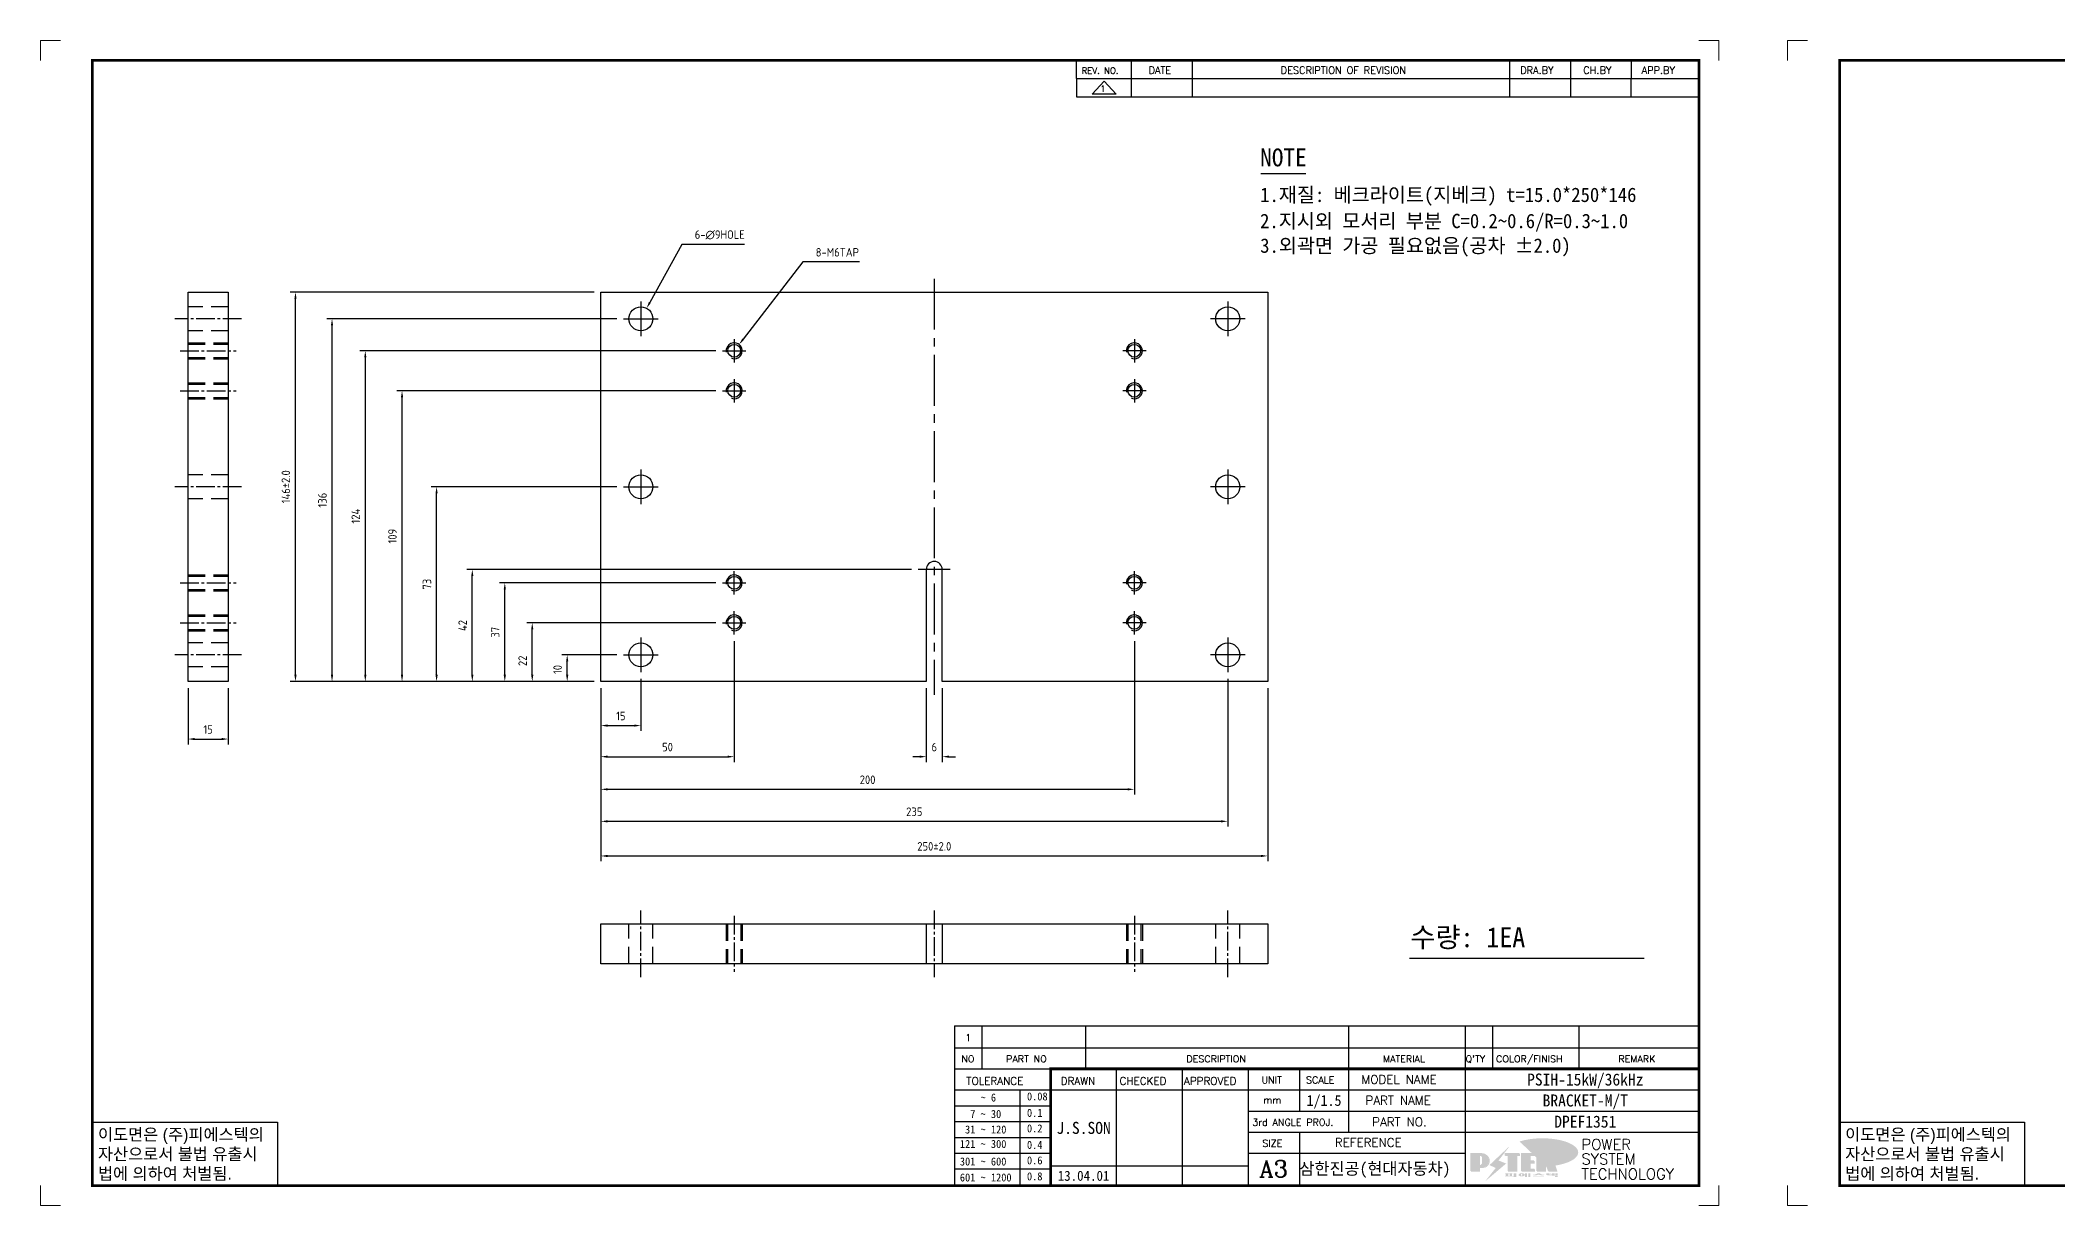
# Model space of a CAD drawing. Header units: millimetres. Extents: x 0 to 3119, y 0 to 1334.
# Drawn here: x 0 to 756, y 0 to 437 of the extents above; entities that cross this region are included whole.
import ezdxf
from ezdxf.enums import TextEntityAlignment as Align

# ---------------------------------------------------------------- set-up
doc = ezdxf.new("R2010")
doc.units = ezdxf.units.MM
for name, pattern in [('CENTER', [50.8, 31.75, -6.35, 6.35, -6.35]), ('CENTER1', [10, 7, -1, 1, -1]), ('CENTER2', [28.575, 19.05, -3.175, 3.175, -3.175]), ('HIDDEN', [9.525, 6.35, -3.175])]:
    doc.linetypes.add(name, pattern=pattern)
for name, color, linetype in [('CENTER', 1, 'CENTER'), ('FORMAT-1', 7, 'Continuous'), ('HIDDEN', 2, 'HIDDEN'), ('line', 3, 'Continuous')]:
    doc.layers.add(name, color=color, linetype=linetype)
doc.styles.add('h1', font='')
doc.styles.add('HAN', font='')
doc.styles.add('RC', font='ROMANC.SHX')
doc.styles.add('ROMANT', font='romant')
doc.styles.add('RT', font='ROMANT.SHX', dxfattribs={"oblique": 15})
doc.styles.get("Standard").update_dxf_attribs({"font": 'ISOCP.SHX', "bigfont": 'WHGTXT.SHX'})
doc.styles.get('h1').set_extended_font_data('New Gulim')
doc.styles.get('HAN').set_extended_font_data('GulimChe')
doc.dimstyles.new('PS-1', dxfattribs={"dimtxt": 3.2, "dimasz": 2.5, "dimexe": 2, "dimexo": 2.5, "dimgap": 2, "dimtad": 1, "dimtoh": 1, "dimrnd": 0.05, "dimzin": 12, "dimdsep": 46, "dimtxsty": 'Standard', "dimcen": 0, "dimclrt": 2, "dimazin": 3, "dimtfac": 1, "dimtofl": 0, "dimtmove": 0, "dimatfit": 3, "dimfxl": 0, "dimtolj": 1, "dimtzin": 0, "dimarcsym": 0})

# ---------------------------------------------------------------- blocks, each defined once
blk = doc.blocks.new('*D86')
at = {"color": 0, "lineweight": -2}
for p, q in [((225.11, 197.54), (225.11, 178.01)), ((210.11, 194.04), (210.11, 178.01)), ((212.61, 180.01), (222.61, 180.01))]:
    blk.add_line(p, q, dxfattribs=at)
at = {"color": 0}
for points in [[(212.61, 180.43), (212.61, 179.59), (210.11, 180.01)], [(222.61, 180.43), (222.61, 179.59), (225.11, 180.01)]]:
    blk.add_solid(points, dxfattribs=at)
at = {"layer": 'Defpoints', "color": 0}
for p in [(225.11, 200.04), (210.11, 196.54), (225.11, 180.01)]:
    blk.add_point(p, dxfattribs=at)
at = {"color": 2, "insert": (217.61, 183.61), "char_height": 3.2, "attachment_point": 5}
blk.add_mtext('\\A1;15', dxfattribs=at)
blk = doc.blocks.new('*D87')
at = {"color": 0, "lineweight": -2}
for p, q in [((260.11, 211.66), (260.11, 166.35)), ((210.11, 194.04), (210.11, 166.35)), ((212.61, 168.35), (257.61, 168.35))]:
    blk.add_line(p, q, dxfattribs=at)
at = {"color": 0}
for points in [[(212.61, 168.77), (212.61, 167.94), (210.11, 168.35)], [(257.61, 168.77), (257.61, 167.94), (260.11, 168.35)]]:
    blk.add_solid(points, dxfattribs=at)
at = {"layer": 'Defpoints', "color": 0}
for p in [(260.11, 214.16), (210.11, 196.54), (260.11, 168.35)]:
    blk.add_point(p, dxfattribs=at)
at = {"color": 2, "insert": (235.11, 171.95), "char_height": 3.2, "attachment_point": 5}
blk.add_mtext('\\A1;50', dxfattribs=at)
blk = doc.blocks.new('*D88')
at = {"color": 0, "lineweight": -2}
for p, q in [((410.11, 211.66), (410.11, 154.11)), ((210.11, 194.04), (210.11, 154.11)), ((212.61, 156.11), (407.61, 156.11))]:
    blk.add_line(p, q, dxfattribs=at)
at = {"color": 0}
for points in [[(212.61, 156.52), (212.61, 155.69), (210.11, 156.11)], [(407.61, 156.52), (407.61, 155.69), (410.11, 156.11)]]:
    blk.add_solid(points, dxfattribs=at)
at = {"layer": 'Defpoints', "color": 0}
for p in [(410.11, 214.16), (210.11, 196.54), (410.11, 156.11)]:
    blk.add_point(p, dxfattribs=at)
at = {"color": 2, "insert": (310.11, 159.71), "char_height": 3.2, "attachment_point": 5}
blk.add_mtext('\\A1;200', dxfattribs=at)
blk = doc.blocks.new('*D89')
at = {"color": 0, "lineweight": -2}
for p, q in [((445.11, 197.54), (445.11, 142.11)), ((210.11, 194.04), (210.11, 142.11)), ((212.61, 144.11), (442.61, 144.11))]:
    blk.add_line(p, q, dxfattribs=at)
at = {"color": 0}
for points in [[(212.61, 144.52), (212.61, 143.69), (210.11, 144.11)], [(442.61, 144.52), (442.61, 143.69), (445.11, 144.11)]]:
    blk.add_solid(points, dxfattribs=at)
at = {"layer": 'Defpoints', "color": 0}
for p in [(445.11, 200.04), (210.11, 196.54), (445.11, 144.11)]:
    blk.add_point(p, dxfattribs=at)
at = {"color": 2, "insert": (327.61, 147.71), "char_height": 3.2, "attachment_point": 5}
blk.add_mtext('\\A1;235', dxfattribs=at)
blk = doc.blocks.new('*D90')
at = {"color": 0, "lineweight": -2}
for p, q in [((210.11, 194.04), (210.11, 129.13)), ((460.11, 194.04), (460.11, 129.13)), ((212.61, 131.13), (457.61, 131.13))]:
    blk.add_line(p, q, dxfattribs=at)
at = {"color": 0}
for points in [[(212.61, 131.54), (212.61, 130.71), (210.11, 131.13)], [(457.61, 131.54), (457.61, 130.71), (460.11, 131.13)]]:
    blk.add_solid(points, dxfattribs=at)
at = {"layer": 'Defpoints', "color": 0}
for p in [(210.11, 196.54), (460.11, 196.54), (460.11, 131.13)]:
    blk.add_point(p, dxfattribs=at)
at = {"color": 2, "insert": (335.11, 134.73), "char_height": 3.2, "attachment_point": 5}
blk.add_mtext('\\A1;250±2.0', dxfattribs=at)
blk = doc.blocks.new('*D91')
at = {"color": 0, "lineweight": -2}
for p, q in [((216.11, 206.54), (195.51, 206.54)), ((197.51, 199.04), (197.51, 204.04)), ((207.61, 196.54), (195.51, 196.54))]:
    blk.add_line(p, q, dxfattribs=at)
at = {"color": 0}
for points in [[(197.09, 204.04), (197.92, 204.04), (197.51, 206.54)], [(197.09, 199.04), (197.92, 199.04), (197.51, 196.54)]]:
    blk.add_solid(points, dxfattribs=at)
at = {"layer": 'Defpoints', "color": 0}
for p in [(197.51, 206.54), (218.61, 206.54), (210.11, 196.54)]:
    blk.add_point(p, dxfattribs=at)
at = {"color": 2, "insert": (193.91, 201.04), "char_height": 3.2, "attachment_point": 5, "rotation": 90}
blk.add_mtext('\\A1;10', dxfattribs=at)
blk = doc.blocks.new('*D92')
at = {"color": 0, "lineweight": -2}
for p, q in [((253.23, 218.54), (182.4, 218.54)), ((184.4, 199.04), (184.4, 216.04)), ((207.61, 196.54), (182.4, 196.54))]:
    blk.add_line(p, q, dxfattribs=at)
at = {"color": 0}
for points in [[(183.98, 216.04), (184.82, 216.04), (184.4, 218.54)], [(183.98, 199.04), (184.82, 199.04), (184.4, 196.54)]]:
    blk.add_solid(points, dxfattribs=at)
at = {"layer": 'Defpoints', "color": 0}
for p in [(184.4, 218.54), (255.73, 218.54), (210.11, 196.54)]:
    blk.add_point(p, dxfattribs=at)
at = {"color": 2, "insert": (180.8, 204.29), "char_height": 3.2, "attachment_point": 5, "rotation": 90}
blk.add_mtext('\\A1;22', dxfattribs=at)
blk = doc.blocks.new('*D93')
at = {"color": 0, "lineweight": -2}
for p, q in [((253.23, 320.54), (119.82, 320.54)), ((121.82, 318.04), (121.82, 199.04)), ((207.61, 196.54), (119.82, 196.54))]:
    blk.add_line(p, q, dxfattribs=at)
at = {"color": 0}
for points in [[(121.4, 318.04), (122.24, 318.04), (121.82, 320.54)], [(121.4, 199.04), (122.24, 199.04), (121.82, 196.54)]]:
    blk.add_solid(points, dxfattribs=at)
at = {"layer": 'Defpoints', "color": 0}
for p in [(255.73, 320.54), (121.82, 196.54), (210.11, 196.54)]:
    blk.add_point(p, dxfattribs=at)
at = {"color": 2, "insert": (118.22, 258.54), "char_height": 3.2, "attachment_point": 5, "rotation": 90}
blk.add_mtext('\\A1;124', dxfattribs=at)
blk = doc.blocks.new('*D94')
at = {"color": 0, "lineweight": -2}
for p, q in [((285.8, 353.87), (263.47, 324.9)), ((307.09, 353.87), (285.8, 353.87))]:
    blk.add_line(p, q, dxfattribs=at)
at = {"color": 0}
blk.add_solid([(263.14, 325.15), (263.8, 324.64), (261.94, 322.92)], dxfattribs=at)
at = {"layer": 'Defpoints', "color": 0}
for p in [(258.28, 318.17), (261.94, 322.92)]:
    blk.add_point(p, dxfattribs=at)
at = {"color": 2, "insert": (298.77, 357.47), "char_height": 3.2, "attachment_point": 5}
blk.add_mtext('\\A1;8-M6TAP', dxfattribs=at)
blk = doc.blocks.new('*D109')
at = {"color": 0, "lineweight": -2}
for p, q in [((55.41, 194.04), (55.41, 172.96)), ((70.41, 194.04), (70.41, 172.96)), ((57.91, 174.96), (67.91, 174.96))]:
    blk.add_line(p, q, dxfattribs=at)
at = {"color": 0}
for points in [[(57.91, 175.38), (57.91, 174.54), (55.41, 174.96)], [(67.91, 175.38), (67.91, 174.54), (70.41, 174.96)]]:
    blk.add_solid(points, dxfattribs=at)
at = {"layer": 'Defpoints', "color": 0}
for p in [(55.41, 196.54), (70.41, 196.54), (70.41, 174.96)]:
    blk.add_point(p, dxfattribs=at)
at = {"color": 2, "insert": (62.91, 178.56), "char_height": 3.2, "attachment_point": 5}
blk.add_mtext('\\A1;15', dxfattribs=at)
blk = doc.blocks.new('*D95')
at = {"color": 0, "lineweight": -2}
for p, q in [((207.61, 342.54), (93.64, 342.54)), ((95.64, 199.04), (95.64, 340.04)), ((207.61, 196.54), (93.64, 196.54))]:
    blk.add_line(p, q, dxfattribs=at)
at = {"color": 0}
for points in [[(95.22, 340.04), (96.06, 340.04), (95.64, 342.54)], [(95.22, 199.04), (96.06, 199.04), (95.64, 196.54)]]:
    blk.add_solid(points, dxfattribs=at)
at = {"layer": 'Defpoints', "color": 0}
for p in [(95.64, 342.54), (210.11, 342.54), (210.11, 196.54)]:
    blk.add_point(p, dxfattribs=at)
at = {"color": 2, "insert": (92.04, 269.54), "char_height": 3.2, "attachment_point": 5, "rotation": 90}
blk.add_mtext('\\A1;146±2.0', dxfattribs=at)
blk = doc.blocks.new('*D96')
at = {"color": 0, "lineweight": -2}
for p, q in [((216.11, 332.54), (107.34, 332.54)), ((109.34, 199.04), (109.34, 330.04)), ((207.61, 196.54), (107.34, 196.54))]:
    blk.add_line(p, q, dxfattribs=at)
at = {"color": 0}
for points in [[(108.92, 330.04), (109.76, 330.04), (109.34, 332.54)], [(108.92, 199.04), (109.76, 199.04), (109.34, 196.54)]]:
    blk.add_solid(points, dxfattribs=at)
at = {"layer": 'Defpoints', "color": 0}
for p in [(109.34, 332.54), (218.61, 332.54), (210.11, 196.54)]:
    blk.add_point(p, dxfattribs=at)
at = {"color": 2, "insert": (105.74, 264.54), "char_height": 3.2, "attachment_point": 5, "rotation": 90}
blk.add_mtext('\\A1;136', dxfattribs=at)
blk = doc.blocks.new('t3')
for p, q in [((0, 15.88), (46.25, 15.88)), ((0, 15.88), (0, 0)), ((46.25, 15.88), (46.25, 0)), ((0, 0), (46.25, 0))]:
    blk.add_line(p, q)
at = {"color": 1, "style": 'h1'}
for s, p in [('이도면은 (주)피에스텍의', (1.4, 11.29)), ('자산으로서 불법 유출시', (1.4, 6.41)), ('법에 의하여 처벌됨.', (1.4, 1.52))]:
    blk.add_text(s, height=3, dxfattribs=at).set_placement(p)
blk = doc.blocks.new('new LOGO')
at = {"layer": 'line'}
h = blk.add_hatch(color=250, dxfattribs=at)
h.paths.add_polyline_path([(44.5, 69.4), (46.6, 69.4, -0.129793), (52, 68, 0.221832), (43.6, 71.9), (41.5, 71.9), (41.5, 27.9), (43.6, 27.9, 0.02048), (44.5, 28)], flags=17)
h.paths.add_polyline_path([(44.5, 13.9), (57.3, 13.9, 0.72362), (77.1, 73.9, -0.679777), (54.3, 16.4), (41.5, 16.4), (41.5, -0.1), (3, -0.1), (3, -2.6), (44.5, -2.6)])
h.paths.add_polyline_path([(117.9, 14.2), (71.5, -44.4), (77.1, -39.6), (120.8, 15.6), (92, 28.9), (173.3, 106), (177.5, 111.4), (89.1, 27.6)])
h.paths.add_polyline_path([(162.7, 71.9), (162.7, 69.4), (172.5, 69.4), (172.5, 71.9)], flags=17)
h.paths.add_polyline_path([(217.7, 69.4), (230.5, 69.4), (230.5, 80.4), (227.5, 80.4), (227.5, 71.9), (214.7, 71.9), (214.7, -0.1), (175.5, -0.1), (175.5, -2.6), (217.7, -2.6)])
h.paths.add_polyline_path([(297.8, 46.6), (294.8, 46.6), (294.8, 37.4), (276, 37.4), (276, 10.9), (279, 10.9), (279, 34.9), (297.8, 34.9)])
h.paths.add_polyline_path([(300, 8.4), (297, 8.4), (297, -0.1), (237.5, -0.1), (237.5, -2.6), (300, -2.6)])
h.paths.add_polyline_path([(297.8, 80.4), (294.8, 80.4), (294.8, 71.9), (276, 71.9), (276, 49.1), (279, 49.1), (279, 69.4), (297.8, 69.4)])
h.paths.add_polyline_path([(350.2, 80.4), (347.2, 80.4), (347.2, 61.6), (350.2, 63.5)])
h.paths.add_polyline_path([(350.2, 26.7), (347.2, 35.2), (347.2, -0.1), (308.5, -0.1), (308.5, -2.6), (350.2, -2.6)])
h.paths.add_polyline_path([(402.7, 80.4), (396.5, 80.4), (379.6, 66.8), (400.5, -0.1), (361.8, -0.1), (362.7, -2.6), (403.5, -2.6), (382.6, 64.3)])
blk.add_hatch(color=5, dxfattribs=at).paths.add_polyline_path([(166.3, 35), (131, 49), (180.4, 112.7), (92, 28.9), (120.8, 15.6), (74.4, -43)])
h = blk.add_hatch(color=253, dxfattribs=at)
edge = h.paths.add_edge_path()
edge.add_ellipse((333.9, 86.4), major_axis=(-165.9, 0), ratio=0.39426, start_angle=111.51268, end_angle=334.46902)
edge.add_ellipse((314.1, 81.2), major_axis=(-153.7, 0), ratio=0.40699, start_angle=121.30662, end_angle=327.74369, ccw=False)
edge.add_line((394, 27.8), (394.7, 25.6))
h = blk.add_hatch(color=1, dxfattribs=at)
h.paths.add_polyline_path([(41.5, 16.4), (54.3, 16.4, 1), (54.3, 82.9), (0, 82.9), (0, -0.1), (41.5, -0.1)])
h.paths.add_polyline_path([(41.5, 27.9), (41.5, 71.9), (43.6, 71.9, -0.414214), (54.6, 60.9), (54.6, 38.9, -0.414214), (43.6, 27.9)], flags=16)
h.paths.add_polyline_path([(214.7, 71.9), (227.5, 71.9), (227.5, 82.9), (159.7, 82.9), (159.7, 71.9), (172.5, 71.9), (172.5, -0.1), (214.7, -0.1)])
h.paths.add_polyline_path([(276, 37.4), (294.8, 37.4), (294.8, 49.1), (276, 49.1), (276, 71.9), (294.8, 71.9), (294.8, 82.9), (234.5, 82.9), (234.5, -0.1), (297, -0.1), (297, 10.9), (276, 10.9)])
h.paths.add_polyline_path([(347.2, 35.2), (359.7, -0.1), (400.5, -0.1), (379.6, 66.8), (399.7, 82.9), (380.6, 82.9), (347.2, 61.6), (347.2, 82.9), (305.5, 82.9), (305.5, -0.1), (347.2, -0.1)])
h = blk.add_hatch(color=250, dxfattribs=at)
edge = h.paths.add_edge_path()
edge.add_ellipse((237.8, -17.6), major_axis=(-14.3, 0), ratio=0.526336, start_angle=192.2456, end_angle=269.07481)
edge.add_line((238.1, -10.1), (237.6, -10.1))
edge.add_ellipse((237.8, -17.6), major_axis=(-14.3, 0), ratio=0.526336, start_angle=270.92519, end_angle=449.07481)
edge.add_line((237.6, -25.1), (238.1, -25.1))
edge.add_ellipse((237.8, -17.6), major_axis=(-14.3, 0), ratio=0.526336, start_angle=450.92519, end_angle=527.7544)
edge.add_line((251.7, -19.2), (254.1, -19.2))
edge.add_line((254.1, -19.2), (254.1, -27.1))
edge.add_line((254.1, -27.1), (263.1, -27.1))
edge.add_line((263.1, -27.1), (263.1, -10.1))
edge.add_line((263.1, -10.1), (254.1, -10.1))
edge.add_line((254.1, -10.1), (254.1, -16))
edge.add_line((254.1, -16), (251.7, -16))
h.paths.add_polyline_path([(241, -16.4), (241, -18.7, -1), (234.4, -18.7), (234.4, -16.4, -1)], flags=16)
h.paths.add_polyline_path([(278.2, -10.1), (268.1, -10.1), (268.1, -27.1), (278.2, -27.1)])
h.paths.add_polyline_path([(310.3, -10.1), (310.3, -11.1, -0.157169), (289.3, -17.5), (294, -19.9, 0.128407), (316.3, -15.9, 0.128407), (338.6, -19.9), (343.3, -17.5, -0.157169), (322.2, -11.1), (322.2, -10.1)])
h.paths.add_polyline_path([(342.1, -25.1), (342.1, -22.3), (290.4, -22.3), (290.4, -25.1)])
h.paths.add_polyline_path([(352, -10.1), (352, -16.2, 0.414214), (354, -18.2), (378.7, -18.2), (378.7, -19.6), (390.2, -19.6), (390.2, -10.1), (378.7, -10.1), (378.7, -13.6), (374.7, -13.6), (374.7, -15.1), (378.7, -15.1), (378.7, -16.2), (364.7, -16.2), (364.7, -15.1), (371.2, -15.1), (371.2, -13.6), (364.7, -13.6), (364.7, -12.6), (374.7, -12.6), (374.7, -10.1)])
h.paths.add_polyline_path([(393.8, -10.1), (393.8, -19.6), (405, -19.6), (405, -10.1)])
h.paths.add_polyline_path([(405, -27.1), (405, -20.9), (356.8, -20.9), (356.8, -23), (391.8, -23), (391.8, -27.1)])
h.paths.add_polyline_path([(200.4, -10.1), (200.4, -22.3), (193.2, -22.3), (193.2, -12.6), (196.6, -12.6), (196.6, -10.1), (161, -10.1), (161, -12.6), (164.5, -12.6), (164.5, -22.3), (161, -22.3), (161, -25.1), (200.4, -25.1), (200.4, -27.1), (213.9, -27.1), (213.9, -10.1)])
h.paths.add_polyline_path([(182, -12.6), (175.6, -12.6), (175.6, -22.3), (182, -22.3)], flags=17)
blk = doc.blocks.new('format-3')
at = {"color": 3, "lineweight": 9}
for p, q in [((0, 286.3), (0, 291.3)), ((5, 291.3), (0, 291.3)), ((414.5, 291.3), (419.5, 291.3)), ((419.5, 286.3), (419.5, 291.3)), ((0, 5), (0, 0)), ((5, 0), (0, 0)), ((414.5, 0), (419.5, 0)), ((419.5, 5), (419.5, 0))]:
    blk.add_line(p, q, dxfattribs=at)
at = {"color": 180}
for p, q in [((258.97, 281.75), (258.97, 286.3)), ((272.71, 281.75), (272.71, 286.3)), ((287.94, 281.75), (287.94, 286.3)), ((367.22, 281.75), (367.22, 286.3)), ((382.45, 281.75), (382.45, 286.3)), ((397.61, 281.75), (397.61, 286.3)), ((258.97, 281.75), (414.5, 281.75)), ((228.5, 39.49), (228.5, 5)), ((228.5, 39.49), (414.5, 39.49)), ((235.29, 39.49), (235.29, 34.21)), ((261.24, 34.21), (261.24, 39.49)), ((326.9, 39.49), (326.9, 34.21)), ((356.11, 39.49), (356.11, 34.21)), ((362.93, 39.49), (362.93, 34.21)), ((384.48, 39.49), (384.48, 34.21)), ((228.5, 34.21), (252.48, 34.21)), ((268.96, 5), (268.96, 34.21)), ((285.45, 5), (285.45, 34.21)), ((301.94, 5), (301.94, 34.21)), ((314.72, 34.21), (314.72, 23.65)), ((326.9, 34.21), (326.9, 18.37)), ((356.11, 34.21), (356.11, 5)), ((228.5, 28.93), (252.48, 28.93)), ((244.89, 5.23), (244.89, 28.93)), ((252.48, 28.93), (414.5, 28.93)), ((228.5, 24.98), (252.48, 24.98)), ((228.5, 21.03), (252.48, 21.03)), ((301.94, 23.65), (414.5, 23.65)), ((228.5, 17.08), (252.48, 17.08)), ((301.94, 18.37), (414.5, 18.37)), ((314.72, 18.37), (314.72, 5)), ((228.5, 13.13), (252.48, 13.13)), ((301.94, 13.09), (356.11, 13.09)), ((228.5, 9.18), (252.48, 9.18)), ((252.48, 9.95), (301.94, 9.95))]:
    blk.add_line(p, q, dxfattribs=at)
at = {"const_width": 0.7}
blk.add_lwpolyline([(252.48, 5), (252.48, 34.21), (414.5, 34.21)], dxfattribs=at)
at = {"layer": 'FORMAT-1', "const_width": 0.7}
blk.add_lwpolyline([(13, 5), (13, 286.3), (414.5, 286.3), (414.5, 5)], close=True, dxfattribs=at)
blk.add_blockref('t3', (13, 5))
at = {"xscale": 0.05400000000000027, "yscale": 0.05400000000000027, "zscale": 0.05400000000000027}
blk.add_blockref('new LOGO', (357.35, 8.65), dxfattribs=at)
at = {"color": 2}
for s, height, style, p in [('REV. NO.', 1.56, 'RC', (260.23, 282.95)), ('DATE', 1.788, 'RC', (276.95, 282.94)), ('DESCRIPTION OF REVISION', 1.7875, 'RC', (309.98, 282.94)), ('DRA.BY', 1.788, 'RC', (369.83, 282.94)), ('CH.BY', 1.788, 'RC', (385.59, 282.94)), ('APP.BY', 1.788, 'RC', (400.18, 282.94)), ('NO', 1.742, 'RC', (230.16, 35.83)), ('PART NO', 1.742, 'RC', (241.36, 35.83)), ('DESCRIPTION', 1.7424, 'RC', (286.43, 35.83)), ('MATERIAL', 1.742, 'RC', (335.52, 35.83)), ("Q'TY", 1.742, 'RC', (356.17, 35.83)), ('COLOR/FINISH', 1.7424, 'RC', (363.8, 35.83)), ('REMARK', 1.742, 'RC', (394.37, 35.83)), (' TOLERANCE', 1.9, 'RC', (230.11, 30.22)), ('DRAWN', 1.9, 'RC', (255, 30.22)), ('CHECKED', 1.9, 'RC', (269.71, 30.22)), ('APPROVED', 1.9, 'RC', (285.8, 30.22)), ('UNIT', 1.742, 'RC', (305.19, 30.55)), ('SCALE', 1.742, 'RC', (316.32, 30.55)), ('MODEL NAME', 2.178, 'RC', (330.12, 30.46)), ('    ~ 6', 2, 'HAN', (229.8, 26.03)), ('0.08', 2, 'HAN', (246.57, 26.31)), ('mm', 1.742, 'RC', (305.67, 25.56)), ('PART NAME', 2.178, 'RC', (331.17, 25.24)), ('  7 ~ 30', 2, 'HAN', (229.8, 21.91)), ('0.1', 2, 'HAN', (246.57, 22.2)), ('0.2', 2, 'HAN', (246.57, 18.32)), ('3rd ANGLE PROJ.', 1.7424, 'RC', (302.87, 19.97)), ('PART NO.', 2.178, 'RC', (332.84, 19.85)), ('121 ~ 300', 2, 'HAN', (229.8, 14.42)), (' 31 ~ 120', 2, 'HAN', (229.8, 18.04)), ('0.4', 2, 'HAN', (246.57, 14.2)), ('SIZE', 1.742, 'RC', (305.39, 14.71)), ('REFERENCE', 2.178, 'RC', (323.52, 14.69)), ('301 ~ 600', 2, 'HAN', (229.8, 10.04)), ('0.6', 2, 'HAN', (246.57, 10.32)), ('601 ~ 1200', 2, 'HAN', (229.8, 6.05)), ('0.8', 2, 'HAN', (246.57, 6.33))]:
    blk.add_text(s, height=height, dxfattribs=dict(at, style=style)).set_placement(p)
at = {"style": 'ROMANT'}
for s, p in [('POWER', (385.15, 13.96)), ('SYSTEM', (385.15, 10.31)), ('TECHNOLOGY', (385.15, 6.56))]:
    blk.add_text(s, height=2.7, dxfattribs=at).set_placement(p)
at = {"color": 2, "lineweight": 25, "style": 'RC'}
blk.add_text('A3', height=4.182, dxfattribs=at).set_placement((304.61, 7.14))
at = {"style": 'HAN'}
for tag, height, p in [('MODEL-NAME', 3, (386.1, 31.53)), ('SCALE', 2.7, (320.81, 26.29)), ('PART-NAME', 3, (386.1, 26.29)), ('DRA-BY', 3, (260.72, 19.44)), ('CH-BY', 3, (277.21, 19.44)), ('APP-BY', 3, (293.7, 19.44)), ('PART-NO', 3, (386.1, 21.01)), ('관련업체', 3, (333.52, 9.26)), ('DRA-DATE', 2.5, (260.72, 7.47)), ('CH-DATE', 2.5, (277.21, 7.47)), ('APP-DATE', 2.5, (293.7, 7.47))]:
    blk.add_attdef(tag, text='', height=height, dxfattribs=at).set_placement(p, align=Align.MIDDLE_CENTER)
blk = doc.blocks.new('no3')
at = {"color": 180}
for p, q in [((0, 5.5), (0, 0)), ((0, 5.5), (186, 5.5)), ((6.79, 5.5), (6.79, 0)), ((32.74, 0.11), (32.74, 5.5)), ((98.4, 5.5), (98.4, 0)), ((127.61, 5.5), (127.61, 0)), ((134.43, 5.5), (134.43, 0)), ((155.98, 5.5), (155.98, 0))]:
    blk.add_line(p, q, dxfattribs=at)
at = {"color": 2, "style": 'RT', "oblique": 15}
blk.add_attdef('NO', text='', height=1.74, dxfattribs=at).set_placement((3.38, 2.51), align=Align.MIDDLE_CENTER)
at = {"color": 2, "style": 'HAN'}
for tag, p in [('PART-NO', (19.76, 2.75)), ('MATERIAL', (111.38, 2.75)), ("Q'TY", (131.02, 2.75)), ('COLOR/FINISH', (145.2, 2.75)), ('REMARK', (170.76, 2.75))]:
    blk.add_attdef(tag, text='', height=2.9, dxfattribs=at).set_placement(p, align=Align.MIDDLE_CENTER)
blk.add_attdef('DESCRIPTION', text='', height=2.9, dxfattribs=at).set_placement((34.51, 2.75), align=Align.MIDDLE_LEFT)
blk = doc.blocks.new('*D97')
at = {"color": 0, "lineweight": -2}
for p, q in [((216.11, 269.54), (146.53, 269.54)), ((148.53, 199.04), (148.53, 267.04)), ((207.61, 196.54), (146.53, 196.54))]:
    blk.add_line(p, q, dxfattribs=at)
at = {"color": 0}
for points in [[(148.12, 267.04), (148.95, 267.04), (148.53, 269.54)], [(148.12, 199.04), (148.95, 199.04), (148.53, 196.54)]]:
    blk.add_solid(points, dxfattribs=at)
at = {"layer": 'Defpoints', "color": 0}
for p in [(148.53, 269.54), (218.61, 269.54), (210.11, 196.54)]:
    blk.add_point(p, dxfattribs=at)
at = {"color": 2, "insert": (144.93, 233.04), "char_height": 3.2, "attachment_point": 5, "rotation": 90}
blk.add_mtext('\\A1;73', dxfattribs=at)
blk = doc.blocks.new('re3')
at = {"color": 180}
for p, q in [((0, 0), (0, -4.55)), ((0, -4.55), (155.53, -4.55)), ((6.87, -0.64), (3.86, -3.91)), ((9.88, -3.91), (3.86, -3.91)), ((6.87, -0.64), (9.88, -3.91)), ((13.74, -4.55), (13.74, 0)), ((28.97, -4.55), (28.97, 0)), ((108.25, -4.55), (108.25, 0)), ((123.49, -4.55), (123.49, 0)), ((138.64, -4.55), (138.64, 0))]:
    blk.add_line(p, q, dxfattribs=at)
at = {"color": 2, "style": 'RC', "oblique": 15}
blk.add_attdef('REV.NO', text='', height=1.56, dxfattribs=at).set_placement((6.59, -2.56), align=Align.MIDDLE_CENTER)
blk.add_attdef('-1', text='', height=1.56, dxfattribs=at).set_placement((9.37, -1.66), align=Align.MIDDLE_LEFT)
at = {"color": 2, "style": 'HAN'}
for tag, p in [('REV.-DATE', (21.36, -2.28)), ('DRA.BY', (115.87, -2.28)), ('CH.BY', (131.07, -2.28)), ('APP.BY', (147.09, -2.28))]:
    blk.add_attdef(tag, text='', height=2.5, dxfattribs=at).set_placement(p, align=Align.MIDDLE_CENTER)
blk.add_attdef('DESCRIPTION-OF-REVISION', text='', height=2.5, dxfattribs=at).set_placement((31.61, -2.28), align=Align.MIDDLE_LEFT)
blk = doc.blocks.new('*D98')
at = {"color": 0, "lineweight": -2}
for p, q in [((253.23, 233.54), (172.11, 233.54)), ((174.11, 199.04), (174.11, 231.04)), ((207.61, 196.54), (172.11, 196.54))]:
    blk.add_line(p, q, dxfattribs=at)
at = {"color": 0}
for points in [[(173.69, 231.04), (174.52, 231.04), (174.11, 233.54)], [(173.69, 199.04), (174.52, 199.04), (174.11, 196.54)]]:
    blk.add_solid(points, dxfattribs=at)
at = {"layer": 'Defpoints', "color": 0}
for p in [(174.11, 233.54), (255.73, 233.54), (210.11, 196.54)]:
    blk.add_point(p, dxfattribs=at)
at = {"color": 2, "insert": (170.51, 215.04), "char_height": 3.2, "attachment_point": 5, "rotation": 90}
blk.add_mtext('\\A1;37', dxfattribs=at)
blk = doc.blocks.new('*D99')
at = {"color": 0, "lineweight": -2}
for p, q in [((253.23, 305.54), (133.59, 305.54)), ((135.59, 199.04), (135.59, 303.04)), ((207.61, 196.54), (133.59, 196.54))]:
    blk.add_line(p, q, dxfattribs=at)
at = {"color": 0}
for points in [[(135.17, 303.04), (136.01, 303.04), (135.59, 305.54)], [(135.17, 199.04), (136.01, 199.04), (135.59, 196.54)]]:
    blk.add_solid(points, dxfattribs=at)
at = {"layer": 'Defpoints', "color": 0}
for p in [(135.59, 305.54), (255.73, 305.54), (210.11, 196.54)]:
    blk.add_point(p, dxfattribs=at)
at = {"color": 2, "insert": (131.99, 251.04), "char_height": 3.2, "attachment_point": 5, "rotation": 90}
blk.add_mtext('\\A1;109', dxfattribs=at)
blk = doc.blocks.new('*D100')
at = {"color": 0, "lineweight": -2}
for p, q in [((326.61, 238.54), (159.92, 238.54)), ((161.92, 199.04), (161.92, 236.04)), ((207.61, 196.54), (159.92, 196.54))]:
    blk.add_line(p, q, dxfattribs=at)
at = {"color": 0}
for points in [[(161.51, 236.04), (162.34, 236.04), (161.92, 238.54)], [(161.51, 199.04), (162.34, 199.04), (161.92, 196.54)]]:
    blk.add_solid(points, dxfattribs=at)
at = {"layer": 'Defpoints', "color": 0}
for p in [(161.92, 238.54), (329.11, 238.54), (210.11, 196.54)]:
    blk.add_point(p, dxfattribs=at)
at = {"color": 2, "insert": (158.32, 217.54), "char_height": 3.2, "attachment_point": 5, "rotation": 90}
blk.add_mtext('\\A1;42', dxfattribs=at)
blk = doc.blocks.new('*D101')
at = {"color": 0, "lineweight": -2}
for p, q in [((332.11, 194.04), (332.11, 166.35)), ((338.11, 194.04), (338.11, 166.35)), ((329.61, 168.35), (327.11, 168.35)), ((340.61, 168.35), (343.11, 168.35))]:
    blk.add_line(p, q, dxfattribs=at)
at = {"color": 0}
for points in [[(329.61, 168.77), (329.61, 167.94), (332.11, 168.35)], [(340.61, 168.77), (340.61, 167.94), (338.11, 168.35)]]:
    blk.add_solid(points, dxfattribs=at)
at = {"layer": 'Defpoints', "color": 0}
for p in [(332.11, 196.54), (338.11, 196.54), (338.11, 168.35)]:
    blk.add_point(p, dxfattribs=at)
at = {"color": 2, "insert": (335.11, 171.95), "char_height": 3.2, "attachment_point": 5}
blk.add_mtext('\\A1;6', dxfattribs=at)
blk = doc.blocks.new('*D110')
at = {"color": 0, "lineweight": -2}
for p, q in [((240.42, 360.41), (228.48, 338.68)), ((263.91, 360.41), (240.42, 360.41))]:
    blk.add_line(p, q, dxfattribs=at)
at = {"color": 0}
blk.add_solid([(228.12, 338.88), (228.85, 338.48), (227.28, 336.49)], dxfattribs=at)
at = {"layer": 'Defpoints', "color": 0}
for p in [(227.28, 336.49), (222.94, 328.6)]:
    blk.add_point(p, dxfattribs=at)
at = {"color": 2, "insert": (254.69, 364.01), "char_height": 3.2, "attachment_point": 5}
blk.add_mtext('\\A1;6-∅9HOLE', dxfattribs=at)

msp = doc.modelspace()

# ---------------------------------------------------------------- linework, layer by layer
for p, q in [((457.516, 387.019), (474.432, 387.019)), ((513.281, 92.746), (601.25, 92.746))]:
    msp.add_line(p, q)
at = {"color": 1, "linetype": 'CENTER2'}
for p, q in [((335.11, 347.541), (335.11, 191.541)), ((225.11, 339.041), (225.11, 326.041)), ((445.11, 339.041), (445.11, 326.041)), ((218.61, 332.541), (231.61, 332.541)), ((451.61, 332.541), (438.61, 332.541)), ((255.731, 320.541), (264.488, 320.541)), ((260.11, 324.92), (260.11, 316.162)), ((414.488, 320.541), (405.731, 320.541)), ((410.11, 324.92), (410.11, 316.162)), ((255.731, 305.541), (264.488, 305.541)), ((260.11, 309.92), (260.11, 301.162)), ((414.488, 305.541), (405.731, 305.541)), ((410.11, 309.92), (410.11, 301.162)), ((225.11, 276.041), (225.11, 263.041)), ((445.11, 276.041), (445.11, 263.041)), ((218.61, 269.541), (231.61, 269.541)), ((451.61, 269.541), (438.61, 269.541)), ((260.11, 229.162), (260.11, 237.92)), ((341.11, 238.541), (329.11, 238.541)), ((410.11, 229.162), (410.11, 237.92)), ((255.731, 233.541), (264.488, 233.541)), ((414.488, 233.541), (405.731, 233.541)), ((260.11, 214.162), (260.11, 222.92)), ((410.11, 214.162), (410.11, 222.92)), ((225.11, 213.041), (225.11, 200.041)), ((255.731, 218.541), (264.488, 218.541)), ((414.488, 218.541), (405.731, 218.541)), ((445.11, 213.041), (445.11, 200.041)), ((218.61, 206.541), (231.61, 206.541)), ((451.61, 206.541), (438.61, 206.541))]:
    msp.add_line(p, q, dxfattribs=at)
at = {"color": 250, "linetype": 'CENTER1'}
for p, q in [((75.411, 332.541), (50.411, 332.541)), ((75.411, 269.541), (50.411, 269.541)), ((75.411, 206.541), (50.411, 206.541)), ((225.11, 85.692), (225.11, 110.692)), ((445.11, 85.692), (445.11, 110.692))]:
    msp.add_line(p, q, dxfattribs=at)
at = {"color": 40}
for p, q in [((332.11, 105.692), (332.11, 90.692)), ((338.11, 105.692), (338.11, 90.692))]:
    msp.add_line(p, q, dxfattribs=at)
for points in [[(70.411, 342.541), (70.411, 196.541), (55.411, 196.541), (55.411, 342.541)], [(460.11, 105.692), (460.11, 90.692), (210.11, 90.692), (210.11, 105.692)]]:
    msp.add_lwpolyline(points, close=True, dxfattribs=at)
msp.add_lwpolyline([(210.11, 196.541), (210.11, 342.541), (460.11, 342.541), (460.11, 196.541), (338.11, 196.541), (338.11, 238.541, 1), (332.11, 238.541), (332.11, 196.541)], format="xyb", close=True, dxfattribs=at)
for centre in [(225.11, 332.541), (445.11, 332.541), (225.11, 269.541), (445.11, 269.541), (225.11, 206.541), (445.11, 206.541)]:
    msp.add_circle(centre, 4.5, dxfattribs=at)
for centre in [(260.11, 320.541), (410.11, 320.541), (260.11, 305.541), (410.11, 305.541), (260.11, 233.541), (410.11, 233.541), (260.11, 218.541), (410.11, 218.541)]:
    msp.add_circle(centre, 2.4)
at = {"color": 3}
for centre in [(260.11, 320.541), (410.11, 320.541), (260.11, 305.541), (410.11, 305.541), (260.11, 233.541), (410.11, 233.541), (260.11, 218.541), (410.11, 218.541)]:
    msp.add_arc(centre, 3, 249.09255, 189.427649, dxfattribs=at)
at = {"layer": 'CENTER', "linetype": 'CENTER1'}
for p, q in [((52.411, 320.541), (73.411, 320.541)), ((52.411, 305.541), (73.411, 305.541)), ((52.411, 233.541), (73.411, 233.541)), ((52.411, 218.541), (73.411, 218.541)), ((260.11, 108.692), (260.11, 87.692)), ((335.11, 110.692), (335.11, 85.692)), ((410.11, 108.692), (410.11, 87.692))]:
    msp.add_line(p, q, dxfattribs=at)
at = {"layer": 'HIDDEN', "color": 250}
for p, q in [((70.411, 337.041), (55.411, 337.041)), ((70.411, 328.041), (55.411, 328.041)), ((70.411, 274.041), (55.411, 274.041)), ((70.411, 265.041), (55.411, 265.041)), ((70.411, 211.041), (55.411, 211.041)), ((70.411, 202.041), (55.411, 202.041)), ((220.61, 90.692), (220.61, 105.692)), ((229.61, 90.692), (229.61, 105.692)), ((440.61, 90.692), (440.61, 105.692)), ((449.61, 90.692), (449.61, 105.692))]:
    msp.add_line(p, q, dxfattribs=at)
at = {"layer": 'HIDDEN'}
for p, q in [((55.411, 323.541), (70.411, 323.541)), ((55.411, 323), (70.411, 323)), ((55.411, 318.082), (70.411, 318.082)), ((55.411, 317.541), (70.411, 317.541)), ((55.411, 308.541), (70.411, 308.541)), ((55.411, 308), (70.411, 308)), ((55.411, 303.082), (70.411, 303.082)), ((55.411, 302.541), (70.411, 302.541)), ((55.411, 236.541), (70.411, 236.541)), ((55.411, 236), (70.411, 236)), ((55.411, 231.082), (70.411, 231.082)), ((55.411, 230.541), (70.411, 230.541)), ((55.411, 221.541), (70.411, 221.541)), ((55.411, 221), (70.411, 221)), ((55.411, 216.082), (70.411, 216.082)), ((55.411, 215.541), (70.411, 215.541)), ((257.11, 105.692), (257.11, 90.692)), ((257.651, 105.692), (257.651, 90.692)), ((262.568, 105.692), (262.568, 90.692)), ((263.11, 105.692), (263.11, 90.692)), ((407.11, 105.692), (407.11, 90.692)), ((407.651, 105.692), (407.651, 90.692)), ((412.568, 105.692), (412.568, 90.692)), ((413.11, 105.692), (413.11, 90.692))]:
    msp.add_line(p, q, dxfattribs=at)

# ---------------------------------------------------------------- block references
at = {"xscale": 1.5, "yscale": 1.5, "zscale": 1.5}
for p, values in [((0, 0), {'DRA-DATE': '13.04.01', 'DRA-BY': 'J.S.SON', 'MODEL-NAME': 'PSIH-15kW/36kHz', 'PART-NAME': 'BRACKET-M/T', 'PART-NO': 'DPEF1351', 'SCALE': '1/1.5', '관련업체': '삼한진공(현대자동차)'}), ((654.985, 0), {'DRA-DATE': '12.05.03', 'DRA-BY': 'J.W.OH', 'MODEL-NAME': 'PSIH-15kW/36kHz', 'PART-NAME': 'BRACKET-M/T', 'PART-NO': 'DPEF0330', 'SCALE': '1/1.5', '관련업체': '삼한진공(현대자동차)'})]:
    msp.add_blockref('format-3', p, dxfattribs=at).add_auto_attribs(values)
ref = msp.add_blockref('re3', (388.449, 422.625), dxfattribs=dict(xscale=1.5, yscale=1.5, zscale=1.5))
ref.add_attrib('REV.NO', '1', dxfattribs={"color": 2, "height": 2.34, "style": 'RC'}).set_placement((398.331, 418.789), align=Align.MIDDLE_CENTER)
ref = msp.add_blockref('no3', (342.75, 59.241), dxfattribs=dict(xscale=1.5, yscale=1.5, zscale=1.5))
ref.add_attrib('NO', '1', dxfattribs={"color": 2, "height": 2.61, "style": 'RT'}).set_placement((347.827, 63.002), align=Align.MIDDLE_CENTER)

# ---------------------------------------------------------------- texts
at = {"color": 2, "style": 'HAN'}
for s, height, p in [('NOTE', 6.75, (457.285, 389.671)), ('1.재질: 베크라이트(지베크) t=15.0*250*146', 5.4, (457.285, 376.335)), ('2.지시외 모서리 부분 C=0.2~0.6/R=0.3~1.0', 5.4, (457.253, 366.516)), ('3.외곽면 가공 필요없음(공차 %%P2.0)', 5.4, (457.285, 357.285)), ('수량: 1EA', 7.5, (513.575, 96.896))]:
    msp.add_text(s, height=height, dxfattribs=at).set_placement(p)

# ---------------------------------------------------------------- dimensions: what is measured, and where the dimension line sits
for p1, p2, text, picture, middle in [((222.943, 328.597), (227.277, 336.485), '6-<>HOLE', '*D110', (254.687, 360.408)), ((258.278, 318.165), (261.941, 322.917), '8-M6TAP', '*D94', (298.771, 353.872))]:
    dim = msp.add_diameter_dim_2p(p1=p1, p2=p2, text=text, dimstyle='PS-1')
    dim.commit()
    dim.dimension.update_dxf_attribs({"geometry": picture, "text_midpoint": middle, "dimtype": 163})
dim = msp.add_linear_dim(base=(95.639, 342.541), p1=(210.11, 196.541), p2=(210.11, 342.541), angle=90, dimstyle='PS-1', override={"dimtol": 1, "dimtp": 2, "dimtm": 2, "dimtdec": 1})
dim.commit()
dim.dimension.update_dxf_attribs({"geometry": '*D95', "text_midpoint": (92.039, 269.541)})
for base, p1, p2, picture, middle in [((109.339, 332.541), (210.11, 196.541), (218.61, 332.541), '*D96', (105.739, 264.541)), ((121.82, 196.541), (255.731, 320.541), (210.11, 196.541), '*D93', (118.22, 258.541)), ((135.589, 305.541), (210.11, 196.541), (255.731, 305.541), '*D99', (131.989, 251.041)), ((148.533, 269.541), (210.11, 196.541), (218.61, 269.541), '*D97', (144.933, 233.041)), ((161.923, 238.541), (210.11, 196.541), (329.11, 238.541), '*D100', (158.322, 217.541)), ((174.105, 233.541), (210.11, 196.541), (255.731, 233.541), '*D98', (170.505, 215.041))]:
    dim = msp.add_linear_dim(base=base, p1=p1, p2=p2, angle=90, dimstyle='PS-1')
    dim.commit()
    dim.dimension.update_dxf_attribs({"geometry": picture, "text_midpoint": middle})
dim = msp.add_linear_dim(base=(184.398, 218.541), p1=(210.11, 196.541), p2=(255.731, 218.541), angle=90, dimstyle='PS-1', override={"dimtmove": 1})
dim.commit()
dim.dimension.update_dxf_attribs({"geometry": '*D92', "text_midpoint": (184.398, 204.291), "dimtype": 160})
for base, p2, override, picture, middle in [((260.11, 168.352), (260.11, 214.162), {"dimtmove": 1}, '*D87', (235.11, 171.952)), ((460.11, 131.127), (460.11, 196.541), {"dimgap": 2, "dimtol": 1, "dimlim": 0, "dimtp": 2, "dimtm": 2, "dimtdec": 1}, '*D90', (335.11, 134.727))]:
    dim = msp.add_linear_dim(base=base, p1=(210.11, 196.541), p2=p2, dimstyle='PS-1', override=override)
    dim.commit()
    dim.dimension.update_dxf_attribs({"geometry": picture, "text_midpoint": middle})
for base, p1, p2, picture, middle in [((410.11, 156.108), (210.11, 196.541), (410.11, 214.162), '*D88', (310.11, 159.708)), ((225.11, 180.01), (210.11, 196.541), (225.11, 200.041), '*D86', (217.61, 183.61)), ((445.11, 144.108), (210.11, 196.541), (445.11, 200.041), '*D89', (327.61, 147.708)), ((70.411, 174.961), (55.411, 196.541), (70.411, 196.541), '*D109', (62.911, 178.561)), ((338.11, 168.352), (332.11, 196.541), (338.11, 196.541), '*D101', (335.11, 171.952))]:
    dim = msp.add_linear_dim(base=base, p1=p1, p2=p2, dimstyle='PS-1')
    dim.commit()
    dim.dimension.update_dxf_attribs({"geometry": picture, "text_midpoint": middle})
dim = msp.add_linear_dim(base=(197.506, 206.541), p1=(210.11, 196.541), p2=(218.61, 206.541), angle=90, dimstyle='PS-1')
dim.commit()
dim.dimension.update_dxf_attribs({"geometry": '*D91', "text_midpoint": (197.506, 201.041), "dimtype": 160})

doc.saveas('drawing.dxf')
